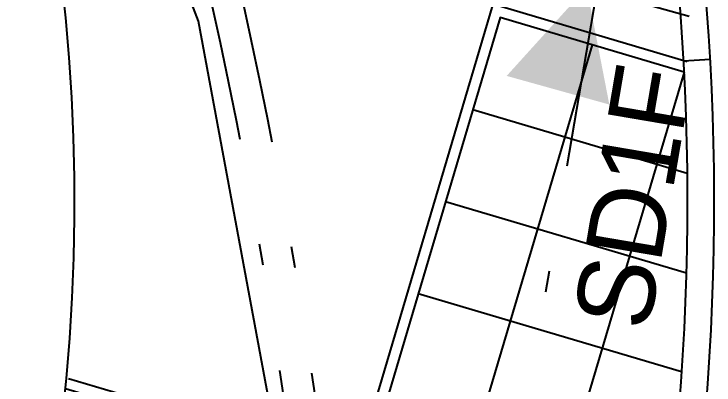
# Model space of a CAD drawing. Extents: x 421500 to 422711, y 436000 to 437000.
# Drawn here: x 421942.19 to 421945.473, y 436520.126 to 436521.866 of the extents above; entities that cross this region are included whole.
import ezdxf

# ---------------------------------------------------------------- set-up
doc = ezdxf.new("R2010")
doc.units = 0
doc.linetypes.add('XREF UTC_716709_AJB_1b$0$DASHDOT1', pattern=[2, 1, -0.5, 0, -0.5])
doc.layers.get('0').update_dxf_attribs({"color": 210})
for name, color, linetype in [('716709-ExBase$0$XC-LCCCarriageway', 251, 'Continuous'), ('Pr-Edging', 7, 'Continuous'), ('Pr-Kerb', 2, 'Continuous'), ('Pr-KerbEdge', 8, 'Continuous'), ('Pr-TactFlag', 251, 'Continuous'), ('Pr-Tactiles', 4, 'Continuous'), ('XREF UTC_716709_AJB_1b$0$BASE', 7, 'Continuous'), ('XREF UTC_716709_AJB_1b$0$DATA', 7, 'Continuous'), ('XREF UTC_716709_AJB_1b$0$du-UTCDUCT-F1', 42, 'XREF UTC_716709_AJB_1b$0$DASHDOT1'), ('XREF UTC_716709_AJB_1b$0$du-UTCTEXT', 42, 'Continuous'), ('XREF UTC_716709_AJB_1b$0$Signals', 7, 'Continuous'), ('XREF UTC_716709_AJB_1b$0$VIEW', 7, 'Continuous')]:
    doc.layers.add(name, color=color, linetype=linetype)
doc.styles.add('XREF UTC_716709_AJB_1b$0$Standard', font='txt')

# ---------------------------------------------------------------- blocks, each defined once
blk = doc.blocks.new('XREF UTC_716709_AJB_1b$0$HD080E')
blk.add_line((0.5, 0.25), (-0.5, 0.25))
blk.add_solid([(0, 0.25), (0.25, 0.75), (-0.25, 0.75)])
at = {"layer": 'XREF UTC_716709_AJB_1b$0$VIEW'}
blk.add_solid([(0, 0.05, 1), (0.2, 0.25, 1), (-0.2, 0.25, 1)], dxfattribs=at)
at = {"layer": 'XREF UTC_716709_AJB_1b$0$BASE', "style": 'XREF UTC_716709_AJB_1b$0$Standard', "flags": 3}
blk.add_attdef('SIG', (0, 0), '', height=0.2, rotation=270, dxfattribs=at)
at = {"layer": 'XREF UTC_716709_AJB_1b$0$DATA', "style": 'XREF UTC_716709_AJB_1b$0$Standard', "flags": 9}
for tag, p in [('SUPPORT', (1, 1.25)), ('FEATURES', (1, 1)), ('HEIGHT', (1, 0.75)), ('CABLE', (1, 0.5)), ('PHASE', (1, 0.25)), ('TYPE', (1, 0)), ('NUM', (1, -0.25)), ('SITE', (1, -0.5)), ('IDENT', (1, -0.75))]:
    blk.add_attdef(tag, p, '', height=0.2, dxfattribs=at)

msp = doc.modelspace()

# ---------------------------------------------------------------- linework, layer by layer
at = {"layer": '716709-ExBase$0$XC-LCCCarriageway', "flags": 128}
msp.add_lwpolyline([(421931.2381, 436495.8242), (421932.6031, 436495.7279), (421933.9399, 436496.0205), (421935.3267, 436496.8259), (421936.371, 436498.043), (421938.6473, 436501.5569), (421942.5414, 436509.6749), (421942.8495, 436510.4724), (421943.2279, 436511.8277), (421943.4353, 436512.7488), (421943.7826, 436515.2672), (421943.8019, 436517.8094), (421943.0554, 436521.8318), (421941.5852, 436525.6496), (421939.1184, 436529.7173), (421936.1579, 436533.4411)], dxfattribs=at)
msp.add_lwpolyline([(421931.2381, 436495.8242), (421932.6031, 436495.7279), (421933.9399, 436496.0205), (421935.3267, 436496.8259), (421936.371, 436498.043), (421938.6473, 436501.5569), (421942.5414, 436509.6749), (421942.8495, 436510.4724), (421943.2279, 436511.8277), (421943.4353, 436512.7488), (421943.7826, 436515.2672), (421943.8019, 436517.8094), (421943.0554, 436521.8318), (421941.5852, 436525.6496), (421939.1184, 436529.7173), (421936.1579, 436533.4411)], dxfattribs=at)
at = {"layer": 'Pr-Edging', "flags": 128}
msp.add_lwpolyline([(421939.1443, 436508.7794, 0.029013), (421939.8849, 436510.8544), (421941.6525, 436516.8908), (421941.2207, 436517.0173), (421941.4778, 436517.8954), (421941.9096, 436517.769), (421942.1107, 436518.4556, 0.348047), (421937.9134, 436528.8133), (421920.9734, 436538.4208)], format="xyb", dxfattribs=at)
at = {"layer": 'Pr-Kerb', "flags": 128}
msp.add_lwpolyline([(421930.8862, 436496.0741, 0.3966), (421934.9182, 436496.8829), (421939.5853, 436503.4523, 0.083402), (421942.764, 436510.0113), (421944.9898, 436517.6125, 0.348047), (421939.3934, 436531.4229), (421913.7423, 436545.9709)], format="xyb", dxfattribs=at)
at = {"layer": 'Pr-KerbEdge'}
msp.add_line((421945.3299, 436521.647), (421945.4547, 436521.654), dxfattribs=at)
at = {"layer": 'Pr-KerbEdge', "flags": 128}
msp.add_lwpolyline([(421930.9523, 436496.1802, 0.3966), (421934.8163, 436496.9553), (421939.4834, 436503.5247, 0.083402), (421942.6441, 436510.0464), (421944.8699, 436517.6477, 0.348047), (421939.3317, 436531.3141), (421913.6807, 436545.8621)], format="xyb", dxfattribs=at)
msp.add_lwpolyline([(421945.347, 436521.642), (421944.4362, 436521.9121), (421943.7965, 436519.7549), (421942.4448, 436520.1557)], dxfattribs=at)
at = {"layer": 'Pr-TactFlag'}
for p, q in [((421944.9013, 436521.722), (421943.8779, 436518.2705)), ((421945.3328, 436521.5941), (421944.3093, 436518.1426)), ((421944.342, 436521.4185), (421945.3476, 436521.1203)), ((421944.214, 436520.987), (421945.3437, 436520.6521)), ((421944.0861, 436520.5556), (421945.3217, 436520.1892))]:
    msp.add_line(p, q, dxfattribs=at)
at = {"layer": 'Pr-Tactiles', "flags": 128}
msp.add_lwpolyline([(421945.3328, 436521.5941), (421944.4699, 436521.8499), (421943.8302, 436519.6927), (421942.4306, 436520.1078)], dxfattribs=at)
at = {"layer": 'XREF UTC_716709_AJB_1b$0$du-UTCDUCT-F1', "flags": 128}
for points in [[(421943.8436, 436517.094, 0.031065), (421943.6024, 436520.0792, 0.031065), (421942.9931, 436523.0115, 0.025813), (421942.2135, 436525.3756, 0.025813), (421941.1943, 436527.6467, 0.025813)], [(421943.6946, 436517.1068, 0.031065), (421943.4544, 436520.0796, 0.031065), (421942.8477, 436522.9997, 0.025813), (421942.0712, 436525.354, 0.025813), (421941.0563, 436527.6157)]]:
    msp.add_lwpolyline(points, format="xyb", dxfattribs=at)
msp.add_lwpolyline([(421944.9511, 436522.1385), (421944.2052, 436517.7563)], dxfattribs=at)

# ---------------------------------------------------------------- block references
at = {"layer": 'XREF UTC_716709_AJB_1b$0$Signals', "rotation": 164.4168901931081}
msp.add_blockref('XREF UTC_716709_AJB_1b$0$HD080E', (421944.9431, 436522.2311), dxfattribs=at)

# ---------------------------------------------------------------- texts
at = {"layer": 'XREF UTC_716709_AJB_1b$0$du-UTCTEXT', "style": 'XREF UTC_716709_AJB_1b$0$Standard'}
msp.add_text('SD1F', height=0.36, rotation=80.3413, dxfattribs=at).set_placement((421945.1673, 436520.3727))

doc.saveas('drawing.dxf')
